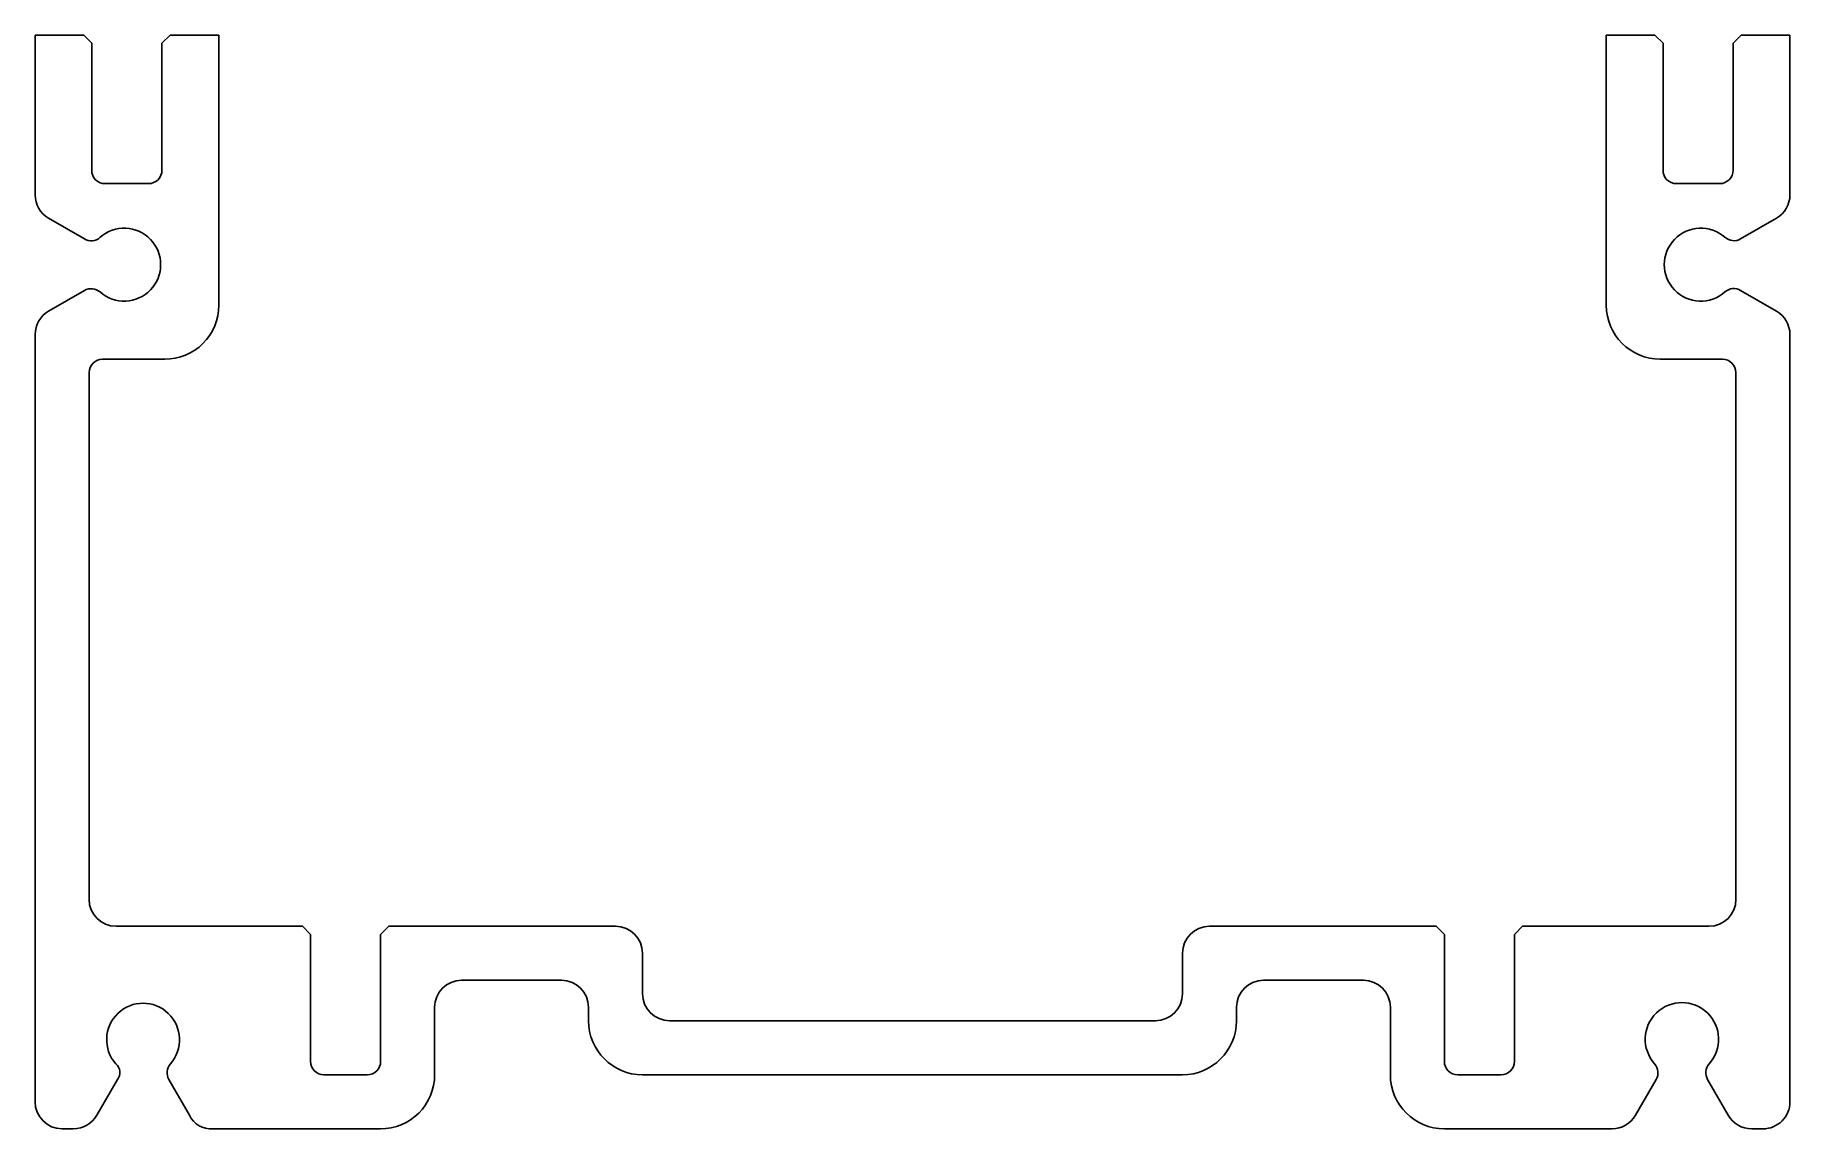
# Model space of a CAD drawing. Extents: x 504.9 to 569.9, y 247.6 to 288.1.
import ezdxf

# ---------------------------------------------------------------- set-up
doc = ezdxf.new("R2010")
doc.units = 0
doc.header["$LTSCALE"] = 0.1
doc.linetypes.add('HIDDENNEW0', pattern=[4.5, 1.5, -1.5, 1.5])
doc.layers.add('HAUPTKONTUR', color=3, linetype='HIDDENNEW0')

msp = doc.modelspace()

# ---------------------------------------------------------------- linework, layer by layer
at = {"layer": 'HAUPTKONTUR', "color": 0, "linetype": 'CONTINUOUS'}
for p, q in [((504.921, 282.216), (504.921, 288.132)), ((504.921, 288.132), (506.721, 288.132)), ((506.721, 288.132), (507.021, 287.832)), ((509.621, 287.832), (509.921, 288.132)), ((509.921, 288.132), (511.721, 288.132)), ((511.721, 288.132), (511.721, 278.132)), ((563.121, 278.132), (563.121, 288.132)), ((563.121, 288.132), (564.921, 288.132)), ((564.921, 288.132), (565.221, 287.832)), ((567.821, 287.832), (568.121, 288.132)), ((568.121, 288.132), (569.921, 288.132)), ((569.921, 288.132), (569.921, 282.216)), ((507.021, 287.832), (507.021, 283.132)), ((509.621, 283.132), (509.621, 287.832)), ((565.221, 287.832), (565.221, 283.132)), ((567.821, 283.132), (567.821, 287.832)), ((507.521, 282.632), (509.121, 282.632)), ((565.721, 282.632), (567.321, 282.632)), ((506.746, 280.585), (505.421, 281.35)), ((568.096, 280.585), (569.421, 281.35)), ((505.421, 277.913), (506.746, 278.678)), ((568.096, 278.678), (569.421, 277.913)), ((504.921, 248.632), (504.921, 277.047)), ((569.921, 277.047), (569.921, 248.632)), ((506.921, 275.632), (506.921, 256.132)), ((509.721, 276.132), (507.421, 276.132)), ((567.421, 276.132), (565.121, 276.132)), ((567.921, 256.132), (567.921, 275.632)), ((507.921, 255.132), (514.821, 255.132)), ((514.821, 255.132), (515.121, 254.832)), ((515.121, 254.832), (515.121, 250.132)), ((517.721, 254.832), (518.021, 255.132)), ((517.721, 250.132), (517.721, 254.832)), ((518.021, 255.132), (526.421, 255.132)), ((548.421, 255.132), (556.821, 255.132)), ((556.821, 255.132), (557.121, 254.832)), ((557.121, 254.832), (557.121, 250.132)), ((559.721, 254.832), (560.021, 255.132)), ((559.721, 250.132), (559.721, 254.832)), ((560.021, 255.132), (566.921, 255.132)), ((527.421, 254.132), (527.421, 252.632)), ((547.421, 252.632), (547.421, 254.132)), ((524.421, 253.132), (520.721, 253.132)), ((554.121, 253.132), (550.421, 253.132)), ((519.721, 252.132), (519.721, 249.632)), ((525.421, 251.632), (525.421, 252.132)), ((528.421, 251.632), (546.421, 251.632)), ((549.421, 252.132), (549.421, 251.632)), ((555.121, 249.632), (555.121, 252.132)), ((515.621, 249.632), (517.221, 249.632)), ((547.421, 249.632), (527.421, 249.632)), ((557.621, 249.632), (559.221, 249.632)), ((507.967, 249.457), (507.202, 248.132)), ((510.639, 248.132), (509.874, 249.457)), ((564.967, 249.457), (564.202, 248.132)), ((567.639, 248.132), (566.874, 249.457)), ((506.336, 247.632), (505.921, 247.632)), ((517.721, 247.632), (511.505, 247.632)), ((563.336, 247.632), (557.121, 247.632)), ((568.921, 247.632), (568.505, 247.632))]:
    msp.add_line(p, q, dxfattribs=at)
for centre, radius, start, end in [((507.506, 283.117), 0.486, 178.3015, 271.6985), ((509.121, 283.131), 0.5, 269.95443, 0.04557), ((565.721, 283.132), 0.5, 180, 270), ((567.321, 283.132), 0.5, 270, 0), ((505.921, 282.216), 1, 180, 240), ((568.921, 282.216), 1, 300, 360), ((508.221, 279.632), 1.35, 228.54105, 131.45895), ((566.62, 279.632), 1.351, 48.50481, 311.49486), ((506.999, 280.989), 0.476, 237.93425, 313.52347), ((567.846, 281.018), 0.5, 228.54105, 300), ((506.994, 278.223), 0.518, 49.97375, 118.56605), ((567.845, 278.252), 0.494, 59.51762, 131.94185), ((505.934, 277.039), 1.014, 120.44528, 179.55498), ((509.735, 278.117), 1.986, 269.58239, 0.41761), ((565.121, 278.132), 2, 180, 270), ((568.921, 277.047), 1, 0.00023, 59.99951), ((507.421, 275.632), 0.5, 90, 180), ((567.421, 275.632), 0.5, 0, 90), ((507.921, 256.132), 1, 180, 270), ((566.921, 256.132), 1, 270, 0), ((526.421, 254.132), 1, 0, 90), ((548.421, 254.132), 1, 90, 180), ((520.721, 252.132), 1, 90, 180), ((524.421, 252.132), 1, 0, 90), ((550.421, 252.132), 1, 90, 180), ((554.121, 252.132), 1, 360, 90), ((508.921, 250.932), 1.35, 318.54105, 221.45895), ((528.421, 252.632), 1, 180, 270), ((546.421, 252.632), 1, 270, 0), ((565.921, 250.946), 1.359, 318.09458, 221.90566), ((527.421, 251.632), 2, 180, 270), ((547.421, 251.632), 2, 270, 0), ((507.655, 249.719), 0.408, 320.05027, 51.40993), ((510.326, 249.705), 0.516, 139.77835, 208.76393), ((515.621, 250.132), 0.5, 180, 270), ((517.221, 250.132), 0.5, 270, 0), ((517.721, 249.631), 2, 269.98755, 0.01245), ((557.121, 249.632), 2, 180, 270), ((557.621, 250.132), 0.5, 180, 270), ((559.221, 250.132), 0.5, 270, 0), ((564.534, 249.707), 0.5, 329.99946, 41.46074), ((567.307, 249.707), 0.5, 138.54105, 210), ((505.921, 248.632), 1, 180, 270), ((568.922, 248.63), 0.999, 269.93449, 0.06551), ((506.331, 248.641), 1.009, 270.30308, 329.69666), ((511.434, 248.508), 0.879, 205.34562, 274.65438), ((563.337, 248.631), 0.999, 269.96724, 330.03249), ((568.509, 248.638), 1.007, 210.21454, 269.78546)]:
    msp.add_arc(centre, radius, start, end, dxfattribs=at)

doc.saveas('drawing.dxf')
